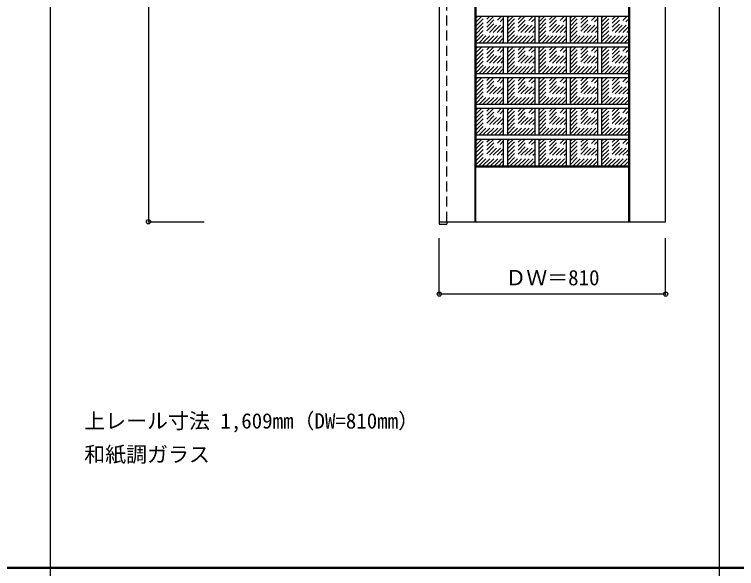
# Model space of a CAD drawing. Units: millimetres, scale not verified. Extents: x -6000 to 5700, y -4307 to 4175.
# Drawn here: x -3046 to -461, y 186 to 2169 of the extents above; entities that cross this region are included whole.
import ezdxf
from ezdxf.enums import TextEntityAlignment as Align

# ---------------------------------------------------------------- set-up
doc = ezdxf.new("R2010")
doc.units = ezdxf.units.MM
doc.header["$LTSCALE"] = 30
doc.header["$PDMODE"] = 32
doc.header["$PDSIZE"] = 15
doc.linetypes.add('DASHED1', pattern=[1.8, 1.2, -0.6])
for name, color, linetype in [('0-2_扉', 3, 'Continuous'), ('0-3_仕上げ', 3, 'Continuous'), ('0-4_枠', 3, 'Continuous'), ('0-A_文字', 7, 'Continuous'), ('0-B_寸法', 4, 'Continuous'), ('0-C_ハッチ', 4, 'DASHED1'), ('F-1_枠', 6, 'Continuous')]:
    doc.layers.add(name, color=color, linetype=linetype)
doc.styles.add('ＭＳ ゴシック', font='')
doc.styles.get('ＭＳ ゴシック').set_extended_font_data('MS Gothic')

msp = doc.modelspace()

# ---------------------------------------------------------------- linework, layer by layer
at = {"layer": '0-2_扉'}
msp.add_line((-1525, 3410), (-1525, 1427), dxfattribs=at)
msp.add_lwpolyline([(-1525, 1427), (-715, 1427), (-715, 3410)], dxfattribs=at)
at = {"layer": '0-3_仕上げ', "color": 7}
for p, q in [((-1397, 1427), (-1397, 3410)), ((-843, 1427), (-843, 3410)), ((-1395.5, 1624.5), (-1393, 1627)), ((-1395.5, 1427), (-1395.5, 1624.5)), ((-1394, 1623), (-1395.5, 1624.5)), ((-1394, 1427), (-1394, 1623)), ((-1394, 1623), (-846, 1623)), ((-847, 1627), (-844.5, 1624.5)), ((-846, 1623), (-844.5, 1624.5)), ((-846, 1427), (-846, 1623)), ((-844.5, 1427), (-844.5, 1624.5))]:
    msp.add_line(p, q, dxfattribs=at)
at = {"layer": '0-3_仕上げ'}
for p, q in [((-1393, 1627), (-1393, 3260)), ((-847, 1627), (-847, 3260)), ((-847, 2161.33), (-1393, 2161.33)), ((-1295.8, 2161.33), (-1295.8, 2066.47)), ((-1280.8, 2161.33), (-1280.8, 2066.47)), ((-1183.6, 2161.33), (-1183.6, 2066.47)), ((-1168.6, 2161.33), (-1168.6, 2066.47)), ((-1071.4, 2161.33), (-1071.4, 2066.47)), ((-1056.4, 2161.33), (-1056.4, 2066.47)), ((-959.2, 2161.33), (-959.2, 2066.47)), ((-944.2, 2161.33), (-944.2, 2066.47)), ((-847, 2066.47), (-1393, 2066.47)), ((-847, 2051.47), (-1393, 2051.47)), ((-1295.8, 2051.47), (-1295.8, 1956.6)), ((-1280.8, 2051.47), (-1280.8, 1956.6)), ((-1183.6, 2051.47), (-1183.6, 1956.6)), ((-1168.6, 2051.47), (-1168.6, 1956.6)), ((-1071.4, 2051.47), (-1071.4, 1956.6)), ((-1056.4, 2051.47), (-1056.4, 1956.6)), ((-959.2, 2051.47), (-959.2, 1956.6)), ((-944.2, 2051.47), (-944.2, 1956.6)), ((-847, 1956.6), (-1393, 1956.6)), ((-847, 1941.6), (-1393, 1941.6)), ((-1295.8, 1941.6), (-1295.8, 1846.73)), ((-1280.8, 1941.6), (-1280.8, 1846.73)), ((-1183.6, 1941.6), (-1183.6, 1846.73)), ((-1168.6, 1941.6), (-1168.6, 1846.73)), ((-1071.4, 1941.6), (-1071.4, 1846.73)), ((-1056.4, 1941.6), (-1056.4, 1846.73)), ((-959.2, 1941.6), (-959.2, 1846.73)), ((-944.2, 1941.6), (-944.2, 1846.73)), ((-847, 1846.73), (-1393, 1846.73)), ((-847, 1831.73), (-1393, 1831.73)), ((-1295.8, 1831.73), (-1295.8, 1736.87)), ((-1280.8, 1831.73), (-1280.8, 1736.87)), ((-1183.6, 1831.73), (-1183.6, 1736.87)), ((-1168.6, 1831.73), (-1168.6, 1736.87)), ((-1071.4, 1831.73), (-1071.4, 1736.87)), ((-1056.4, 1831.73), (-1056.4, 1736.87)), ((-959.2, 1831.73), (-959.2, 1736.87)), ((-944.2, 1831.73), (-944.2, 1736.87)), ((-847, 1736.87), (-1393, 1736.87)), ((-847, 1721.87), (-1393, 1721.87)), ((-1295.8, 1721.87), (-1295.8, 1627)), ((-1280.8, 1721.87), (-1280.8, 1627)), ((-1183.6, 1721.87), (-1183.6, 1627)), ((-1168.6, 1721.87), (-1168.6, 1627)), ((-1071.4, 1721.87), (-1071.4, 1627)), ((-1056.4, 1721.87), (-1056.4, 1627)), ((-959.2, 1721.87), (-959.2, 1627)), ((-944.2, 1721.87), (-944.2, 1627)), ((-1393, 1627), (-847, 1627))]:
    msp.add_line(p, q, dxfattribs=at)
at = {"layer": '0-4_枠'}
for p, q in [((-1526, 3415), (-1526, 1418)), ((-1498, 1427), (-1498, 1418)), ((-1526, 1418), (-1498, 1418))]:
    msp.add_line(p, q, dxfattribs=at)
at = {"layer": '0-4_枠', "color": 4, "linetype": 'DASHED1'}
msp.add_line((-1498, 1427), (-1498, 3410), dxfattribs=at)
at = {"layer": '0-B_寸法'}
for p, q in [((-2566, 3410), (-2566, 1427)), ((-2566, 1427), (-2366, 1427)), ((-1525, 1168), (-1525, 1368)), ((-715, 1168), (-715, 1368)), ((-715, 1168), (-1525, 1168))]:
    msp.add_line(p, q, dxfattribs=at)
at = {"layer": '0-B_寸法', "color": 7}
for p in [(-2566, 1427), (-1525, 1168), (-715, 1168)]:
    msp.add_point(p, dxfattribs=at)
at = {"layer": '0-C_ハッチ'}
for p, q in [((-1393, 2071.52), (-1303.19, 2161.33)), ((-1393, 2085.66), (-1317.33, 2161.33)), ((-1393, 2099.81), (-1331.47, 2161.33)), ((-1393, 2113.95), (-1345.61, 2161.33)), ((-1393, 2128.09), (-1359.76, 2161.33)), ((-1393, 2142.23), (-1373.9, 2161.33)), ((-1393, 2156.37), (-1388.04, 2161.33)), ((-1383.91, 2066.47), (-1295.8, 2154.58)), ((-1280.8, 2070.58), (-1190.05, 2161.33)), ((-1280.8, 2084.73), (-1204.19, 2161.33)), ((-1280.8, 2098.87), (-1218.33, 2161.33)), ((-1280.8, 2113.01), (-1232.48, 2161.33)), ((-1280.8, 2127.15), (-1246.62, 2161.33)), ((-1280.8, 2141.29), (-1260.76, 2161.33)), ((-1280.8, 2155.44), (-1274.9, 2161.33)), ((-1270.77, 2066.47), (-1183.6, 2153.64)), ((-1168.6, 2070.58), (-1077.85, 2161.33)), ((-1168.6, 2084.73), (-1091.99, 2161.33)), ((-1168.6, 2098.87), (-1106.13, 2161.33)), ((-1168.6, 2113.01), (-1120.28, 2161.33)), ((-1168.6, 2127.15), (-1134.42, 2161.33)), ((-1168.6, 2141.29), (-1148.56, 2161.33)), ((-1168.6, 2155.44), (-1162.7, 2161.33)), ((-1158.57, 2066.47), (-1071.4, 2153.64)), ((-1056.4, 2070.58), (-965.65, 2161.33)), ((-1056.4, 2084.73), (-979.79, 2161.33)), ((-1056.4, 2098.87), (-993.93, 2161.33)), ((-1056.4, 2113.01), (-1008.08, 2161.33)), ((-1056.4, 2127.15), (-1022.22, 2161.33)), ((-1056.4, 2141.29), (-1036.36, 2161.33)), ((-1056.4, 2155.44), (-1050.5, 2161.33)), ((-1046.37, 2066.47), (-959.2, 2153.64)), ((-944.2, 2070.58), (-853.45, 2161.33)), ((-944.2, 2084.73), (-867.59, 2161.33)), ((-944.2, 2098.87), (-881.73, 2161.33)), ((-944.2, 2113.01), (-895.88, 2161.33)), ((-944.2, 2127.15), (-910.02, 2161.33)), ((-944.2, 2141.29), (-924.16, 2161.33)), ((-944.2, 2155.44), (-938.3, 2161.33)), ((-934.17, 2066.47), (-847, 2153.64)), ((-1369.77, 2066.47), (-1295.8, 2140.44)), ((-1355.63, 2066.47), (-1295.8, 2126.29)), ((-1256.63, 2066.47), (-1183.6, 2139.5)), ((-1242.49, 2066.47), (-1183.6, 2125.36)), ((-1144.43, 2066.47), (-1071.4, 2139.5)), ((-1130.29, 2066.47), (-1071.4, 2125.36)), ((-1032.23, 2066.47), (-959.2, 2139.5)), ((-1018.09, 2066.47), (-959.2, 2125.36)), ((-920.03, 2066.47), (-847, 2139.5)), ((-905.89, 2066.47), (-847, 2125.36)), ((-1341.49, 2066.47), (-1295.8, 2112.15)), ((-1327.34, 2066.47), (-1295.8, 2098.01)), ((-1228.35, 2066.47), (-1183.6, 2111.22)), ((-1214.21, 2066.47), (-1183.6, 2097.07)), ((-1116.15, 2066.47), (-1071.4, 2111.22)), ((-1102.01, 2066.47), (-1071.4, 2097.07)), ((-1003.95, 2066.47), (-959.2, 2111.22)), ((-989.81, 2066.47), (-959.2, 2097.07)), ((-891.75, 2066.47), (-847, 2111.22)), ((-877.61, 2066.47), (-847, 2097.07)), ((-1313.2, 2066.47), (-1295.8, 2083.87)), ((-1299.06, 2066.47), (-1295.8, 2069.73)), ((-1200.06, 2066.47), (-1183.6, 2082.93)), ((-1185.92, 2066.47), (-1183.6, 2068.79)), ((-1087.86, 2066.47), (-1071.4, 2082.93)), ((-1073.72, 2066.47), (-1071.4, 2068.79)), ((-975.66, 2066.47), (-959.2, 2082.93)), ((-961.52, 2066.47), (-959.2, 2068.79)), ((-863.46, 2066.47), (-847, 2082.93)), ((-849.32, 2066.47), (-847, 2068.79)), ((-1393, 1961.65), (-1303.19, 2051.47)), ((-1393, 1975.8), (-1317.33, 2051.47)), ((-1393, 1989.94), (-1331.47, 2051.47)), ((-1393, 2004.08), (-1345.61, 2051.47)), ((-1393, 2018.22), (-1359.76, 2051.47)), ((-1393, 2032.36), (-1373.9, 2051.47)), ((-1393, 2046.51), (-1388.04, 2051.47)), ((-1383.91, 1956.6), (-1295.8, 2044.71)), ((-1280.8, 1960.72), (-1190.05, 2051.47)), ((-1280.8, 1974.86), (-1204.19, 2051.47)), ((-1280.8, 1989), (-1218.33, 2051.47)), ((-1280.8, 2003.14), (-1232.48, 2051.47)), ((-1280.8, 2017.29), (-1246.62, 2051.47)), ((-1280.8, 2031.43), (-1260.76, 2051.47)), ((-1280.8, 2045.57), (-1274.9, 2051.47)), ((-1270.77, 1956.6), (-1183.6, 2043.77)), ((-1168.6, 1960.72), (-1077.85, 2051.47)), ((-1168.6, 1974.86), (-1091.99, 2051.47)), ((-1168.6, 1989), (-1106.13, 2051.47)), ((-1168.6, 2003.14), (-1120.28, 2051.47)), ((-1168.6, 2017.29), (-1134.42, 2051.47)), ((-1168.6, 2031.43), (-1148.56, 2051.47)), ((-1168.6, 2045.57), (-1162.7, 2051.47)), ((-1158.57, 1956.6), (-1071.4, 2043.77)), ((-1056.4, 1960.72), (-965.65, 2051.47)), ((-1056.4, 1974.86), (-979.79, 2051.47)), ((-1056.4, 1989), (-993.93, 2051.47)), ((-1056.4, 2003.14), (-1008.08, 2051.47)), ((-1056.4, 2017.29), (-1022.22, 2051.47)), ((-1056.4, 2031.43), (-1036.36, 2051.47)), ((-1056.4, 2045.57), (-1050.5, 2051.47)), ((-1046.37, 1956.6), (-959.2, 2043.77)), ((-944.2, 1960.72), (-853.45, 2051.47)), ((-944.2, 1974.86), (-867.59, 2051.47)), ((-944.2, 1989), (-881.73, 2051.47)), ((-944.2, 2003.14), (-895.88, 2051.47)), ((-944.2, 2017.29), (-910.02, 2051.47)), ((-944.2, 2031.43), (-924.16, 2051.47)), ((-944.2, 2045.57), (-938.3, 2051.47)), ((-934.17, 1956.6), (-847, 2043.77)), ((-1369.77, 1956.6), (-1295.8, 2030.57)), ((-1355.63, 1956.6), (-1295.8, 2016.43)), ((-1256.63, 1956.6), (-1183.6, 2029.63)), ((-1144.43, 1956.6), (-1071.4, 2029.63)), ((-1032.23, 1956.6), (-959.2, 2029.63)), ((-920.03, 1956.6), (-847, 2029.63)), ((-1341.49, 1956.6), (-1295.8, 2002.29)), ((-1242.49, 1956.6), (-1183.6, 2015.49)), ((-1228.35, 1956.6), (-1183.6, 2001.35)), ((-1130.29, 1956.6), (-1071.4, 2015.49)), ((-1116.15, 1956.6), (-1071.4, 2001.35)), ((-1018.09, 1956.6), (-959.2, 2015.49)), ((-1003.95, 1956.6), (-959.2, 2001.35)), ((-905.89, 1956.6), (-847, 2015.49)), ((-891.75, 1956.6), (-847, 2001.35)), ((-1327.34, 1956.6), (-1295.8, 1988.14)), ((-1313.2, 1956.6), (-1295.8, 1974)), ((-1214.21, 1956.6), (-1183.6, 1987.21)), ((-1200.06, 1956.6), (-1183.6, 1973.06)), ((-1102.01, 1956.6), (-1071.4, 1987.21)), ((-1087.86, 1956.6), (-1071.4, 1973.06)), ((-989.81, 1956.6), (-959.2, 1987.21)), ((-975.66, 1956.6), (-959.2, 1973.06)), ((-877.61, 1956.6), (-847, 1987.21)), ((-863.46, 1956.6), (-847, 1973.06)), ((-1393, 1851.79), (-1303.19, 1941.6)), ((-1393, 1865.93), (-1317.33, 1941.6)), ((-1393, 1880.07), (-1331.47, 1941.6)), ((-1393, 1894.21), (-1345.61, 1941.6)), ((-1393, 1908.36), (-1359.76, 1941.6)), ((-1393, 1922.5), (-1373.9, 1941.6)), ((-1393, 1936.64), (-1388.04, 1941.6)), ((-1299.06, 1956.6), (-1295.8, 1959.86)), ((-1280.8, 1850.85), (-1190.05, 1941.6)), ((-1280.8, 1864.99), (-1204.19, 1941.6)), ((-1280.8, 1879.13), (-1218.33, 1941.6)), ((-1280.8, 1893.28), (-1232.48, 1941.6)), ((-1280.8, 1907.42), (-1246.62, 1941.6)), ((-1280.8, 1921.56), (-1260.76, 1941.6)), ((-1280.8, 1935.7), (-1274.9, 1941.6)), ((-1185.92, 1956.6), (-1183.6, 1958.92)), ((-1168.6, 1850.85), (-1077.85, 1941.6)), ((-1168.6, 1864.99), (-1091.99, 1941.6)), ((-1168.6, 1879.13), (-1106.13, 1941.6)), ((-1168.6, 1893.28), (-1120.28, 1941.6)), ((-1168.6, 1907.42), (-1134.42, 1941.6)), ((-1168.6, 1921.56), (-1148.56, 1941.6)), ((-1168.6, 1935.7), (-1162.7, 1941.6)), ((-1073.72, 1956.6), (-1071.4, 1958.92)), ((-1056.4, 1850.85), (-965.65, 1941.6)), ((-1056.4, 1864.99), (-979.79, 1941.6)), ((-1056.4, 1879.13), (-993.93, 1941.6)), ((-1056.4, 1893.28), (-1008.08, 1941.6)), ((-1056.4, 1907.42), (-1022.22, 1941.6)), ((-1056.4, 1921.56), (-1036.36, 1941.6)), ((-1056.4, 1935.7), (-1050.5, 1941.6)), ((-961.52, 1956.6), (-959.2, 1958.92)), ((-944.2, 1850.85), (-853.45, 1941.6)), ((-944.2, 1864.99), (-867.59, 1941.6)), ((-944.2, 1879.13), (-881.73, 1941.6)), ((-944.2, 1893.28), (-895.88, 1941.6)), ((-944.2, 1907.42), (-910.02, 1941.6)), ((-944.2, 1921.56), (-924.16, 1941.6)), ((-944.2, 1935.7), (-938.3, 1941.6)), ((-849.32, 1956.6), (-847, 1958.92)), ((-1383.91, 1846.73), (-1295.8, 1934.85)), ((-1369.77, 1846.73), (-1295.8, 1920.7)), ((-1270.77, 1846.73), (-1183.6, 1933.91)), ((-1256.63, 1846.73), (-1183.6, 1919.77)), ((-1158.57, 1846.73), (-1071.4, 1933.91)), ((-1144.43, 1846.73), (-1071.4, 1919.77)), ((-1046.37, 1846.73), (-959.2, 1933.91)), ((-1032.23, 1846.73), (-959.2, 1919.77)), ((-934.17, 1846.73), (-847, 1933.91)), ((-920.03, 1846.73), (-847, 1919.77)), ((-1355.63, 1846.73), (-1295.8, 1906.56)), ((-1341.49, 1846.73), (-1295.8, 1892.42)), ((-1242.49, 1846.73), (-1183.6, 1905.62)), ((-1228.35, 1846.73), (-1183.6, 1891.48)), ((-1130.29, 1846.73), (-1071.4, 1905.62)), ((-1116.15, 1846.73), (-1071.4, 1891.48)), ((-1018.09, 1846.73), (-959.2, 1905.62)), ((-1003.95, 1846.73), (-959.2, 1891.48)), ((-905.89, 1846.73), (-847, 1905.62)), ((-891.75, 1846.73), (-847, 1891.48)), ((-1327.34, 1846.73), (-1295.8, 1878.28)), ((-1313.2, 1846.73), (-1295.8, 1864.13)), ((-1214.21, 1846.73), (-1183.6, 1877.34)), ((-1200.06, 1846.73), (-1183.6, 1863.2)), ((-1102.01, 1846.73), (-1071.4, 1877.34)), ((-1087.86, 1846.73), (-1071.4, 1863.2)), ((-989.81, 1846.73), (-959.2, 1877.34)), ((-975.66, 1846.73), (-959.2, 1863.2)), ((-877.61, 1846.73), (-847, 1877.34)), ((-863.46, 1846.73), (-847, 1863.2)), ((-1299.06, 1846.73), (-1295.8, 1849.99)), ((-1185.92, 1846.73), (-1183.6, 1849.06)), ((-1073.72, 1846.73), (-1071.4, 1849.06)), ((-961.52, 1846.73), (-959.2, 1849.06)), ((-849.32, 1846.73), (-847, 1849.06)), ((-1393, 1741.92), (-1303.19, 1831.73)), ((-1393, 1756.06), (-1317.33, 1831.73)), ((-1393, 1770.21), (-1331.47, 1831.73)), ((-1393, 1784.35), (-1345.61, 1831.73)), ((-1393, 1798.49), (-1359.76, 1831.73)), ((-1393, 1812.63), (-1373.9, 1831.73)), ((-1393, 1826.77), (-1388.04, 1831.73)), ((-1383.91, 1736.87), (-1295.8, 1824.98)), ((-1369.77, 1736.87), (-1295.8, 1810.84)), ((-1280.8, 1740.98), (-1190.05, 1831.73)), ((-1280.8, 1755.13), (-1204.19, 1831.73)), ((-1280.8, 1769.27), (-1218.33, 1831.73)), ((-1280.8, 1783.41), (-1232.48, 1831.73)), ((-1280.8, 1797.55), (-1246.62, 1831.73)), ((-1280.8, 1811.69), (-1260.76, 1831.73)), ((-1280.8, 1825.84), (-1274.9, 1831.73)), ((-1270.77, 1736.87), (-1183.6, 1824.04)), ((-1256.63, 1736.87), (-1183.6, 1809.9)), ((-1168.6, 1740.98), (-1077.85, 1831.73)), ((-1168.6, 1755.13), (-1091.99, 1831.73)), ((-1168.6, 1769.27), (-1106.13, 1831.73)), ((-1168.6, 1783.41), (-1120.28, 1831.73)), ((-1168.6, 1797.55), (-1134.42, 1831.73)), ((-1168.6, 1811.69), (-1148.56, 1831.73)), ((-1168.6, 1825.84), (-1162.7, 1831.73)), ((-1158.57, 1736.87), (-1071.4, 1824.04)), ((-1144.43, 1736.87), (-1071.4, 1809.9)), ((-1056.4, 1740.98), (-965.65, 1831.73)), ((-1056.4, 1755.13), (-979.79, 1831.73)), ((-1056.4, 1769.27), (-993.93, 1831.73)), ((-1056.4, 1783.41), (-1008.08, 1831.73)), ((-1056.4, 1797.55), (-1022.22, 1831.73)), ((-1056.4, 1811.69), (-1036.36, 1831.73)), ((-1056.4, 1825.84), (-1050.5, 1831.73)), ((-1046.37, 1736.87), (-959.2, 1824.04)), ((-1032.23, 1736.87), (-959.2, 1809.9)), ((-944.2, 1740.98), (-853.45, 1831.73)), ((-944.2, 1755.13), (-867.59, 1831.73)), ((-944.2, 1769.27), (-881.73, 1831.73)), ((-944.2, 1783.41), (-895.88, 1831.73)), ((-944.2, 1797.55), (-910.02, 1831.73)), ((-944.2, 1811.69), (-924.16, 1831.73)), ((-944.2, 1825.84), (-938.3, 1831.73)), ((-934.17, 1736.87), (-847, 1824.04)), ((-920.03, 1736.87), (-847, 1809.9)), ((-1355.63, 1736.87), (-1295.8, 1796.69)), ((-1242.49, 1736.87), (-1183.6, 1795.76)), ((-1130.29, 1736.87), (-1071.4, 1795.76)), ((-1018.09, 1736.87), (-959.2, 1795.76)), ((-905.89, 1736.87), (-847, 1795.76)), ((-1341.49, 1736.87), (-1295.8, 1782.55)), ((-1327.34, 1736.87), (-1295.8, 1768.41)), ((-1228.35, 1736.87), (-1183.6, 1781.62)), ((-1214.21, 1736.87), (-1183.6, 1767.47)), ((-1116.15, 1736.87), (-1071.4, 1781.62)), ((-1102.01, 1736.87), (-1071.4, 1767.47)), ((-1003.95, 1736.87), (-959.2, 1781.62)), ((-989.81, 1736.87), (-959.2, 1767.47)), ((-891.75, 1736.87), (-847, 1781.62)), ((-877.61, 1736.87), (-847, 1767.47)), ((-1313.2, 1736.87), (-1295.8, 1754.27)), ((-1299.06, 1736.87), (-1295.8, 1740.13)), ((-1200.06, 1736.87), (-1183.6, 1753.33)), ((-1185.92, 1736.87), (-1183.6, 1739.19)), ((-1087.86, 1736.87), (-1071.4, 1753.33)), ((-1073.72, 1736.87), (-1071.4, 1739.19)), ((-975.66, 1736.87), (-959.2, 1753.33)), ((-961.52, 1736.87), (-959.2, 1739.19)), ((-863.46, 1736.87), (-847, 1753.33)), ((-849.32, 1736.87), (-847, 1739.19)), ((-1393, 1632.05), (-1303.19, 1721.87)), ((-1393, 1646.2), (-1317.33, 1721.87)), ((-1393, 1660.34), (-1331.47, 1721.87)), ((-1393, 1674.48), (-1345.61, 1721.87)), ((-1393, 1688.62), (-1359.76, 1721.87)), ((-1393, 1702.76), (-1373.9, 1721.87)), ((-1393, 1716.91), (-1388.04, 1721.87)), ((-1383.91, 1627), (-1295.8, 1715.11)), ((-1280.8, 1631.12), (-1190.05, 1721.87)), ((-1280.8, 1645.26), (-1204.19, 1721.87)), ((-1280.8, 1659.4), (-1218.33, 1721.87)), ((-1280.8, 1673.54), (-1232.48, 1721.87)), ((-1280.8, 1687.69), (-1246.62, 1721.87)), ((-1280.8, 1701.83), (-1260.76, 1721.87)), ((-1280.8, 1715.97), (-1274.9, 1721.87)), ((-1270.77, 1627), (-1183.6, 1714.17)), ((-1168.6, 1631.12), (-1077.85, 1721.87)), ((-1168.6, 1645.26), (-1091.99, 1721.87)), ((-1168.6, 1659.4), (-1106.13, 1721.87)), ((-1168.6, 1673.54), (-1120.28, 1721.87)), ((-1168.6, 1687.69), (-1134.42, 1721.87)), ((-1168.6, 1701.83), (-1148.56, 1721.87)), ((-1168.6, 1715.97), (-1162.7, 1721.87)), ((-1158.57, 1627), (-1071.4, 1714.17)), ((-1056.4, 1631.12), (-965.65, 1721.87)), ((-1056.4, 1645.26), (-979.79, 1721.87)), ((-1056.4, 1659.4), (-993.93, 1721.87)), ((-1056.4, 1673.54), (-1008.08, 1721.87)), ((-1056.4, 1687.69), (-1022.22, 1721.87)), ((-1056.4, 1701.83), (-1036.36, 1721.87)), ((-1056.4, 1715.97), (-1050.5, 1721.87)), ((-1046.37, 1627), (-959.2, 1714.17)), ((-944.2, 1631.12), (-853.45, 1721.87)), ((-944.2, 1645.26), (-867.59, 1721.87)), ((-944.2, 1659.4), (-881.73, 1721.87)), ((-944.2, 1673.54), (-895.88, 1721.87)), ((-944.2, 1687.69), (-910.02, 1721.87)), ((-944.2, 1701.83), (-924.16, 1721.87)), ((-944.2, 1715.97), (-938.3, 1721.87)), ((-934.17, 1627), (-847, 1714.17)), ((-1369.77, 1627), (-1295.8, 1700.97)), ((-1355.63, 1627), (-1295.8, 1686.83)), ((-1256.63, 1627), (-1183.6, 1700.03)), ((-1242.49, 1627), (-1183.6, 1685.89)), ((-1144.43, 1627), (-1071.4, 1700.03)), ((-1130.29, 1627), (-1071.4, 1685.89)), ((-1032.23, 1627), (-959.2, 1700.03)), ((-1018.09, 1627), (-959.2, 1685.89)), ((-920.03, 1627), (-847, 1700.03)), ((-905.89, 1627), (-847, 1685.89)), ((-1341.49, 1627), (-1295.8, 1672.69)), ((-1327.34, 1627), (-1295.8, 1658.54)), ((-1228.35, 1627), (-1183.6, 1671.75)), ((-1214.21, 1627), (-1183.6, 1657.61)), ((-1116.15, 1627), (-1071.4, 1671.75)), ((-1102.01, 1627), (-1071.4, 1657.61)), ((-1003.95, 1627), (-959.2, 1671.75)), ((-989.81, 1627), (-959.2, 1657.61)), ((-891.75, 1627), (-847, 1671.75)), ((-877.61, 1627), (-847, 1657.61)), ((-1313.2, 1627), (-1295.8, 1644.4)), ((-1299.06, 1627), (-1295.8, 1630.26)), ((-1200.06, 1627), (-1183.6, 1643.46)), ((-1185.92, 1627), (-1183.6, 1629.32)), ((-1087.86, 1627), (-1071.4, 1643.46)), ((-1073.72, 1627), (-1071.4, 1629.32)), ((-975.66, 1627), (-959.2, 1643.46)), ((-961.52, 1627), (-959.2, 1629.32)), ((-863.46, 1627), (-847, 1643.46)), ((-849.32, 1627), (-847, 1629.32))]:
    msp.add_line(p, q, dxfattribs=at)
at = {"layer": 'F-1_枠'}
for p, q in [((-2916, -3790), (-2916, 4175)), ((-522, -3790), (-522, 4175)), ((-6000, 190.5), (5700, 190.5)), ((-6000, 187.5), (5700, 187.5))]:
    msp.add_line(p, q, dxfattribs=at)

# ---------------------------------------------------------------- texts
at = {"layer": '0-A_文字', "style": 'ＭＳ ゴシック'}
for s, p in [('上レール寸法 1,609mm（DW=810mm）', (-2796, 670.5)), ('和紙調ガラス', (-2796, 550.5))]:
    msp.add_text(s, height=54.99, dxfattribs=at).set_placement(p, align=Align.BOTTOM_LEFT)
at = {"layer": '0-B_寸法', "color": 7, "style": 'ＭＳ ゴシック'}
msp.add_text('ＤＷ＝810', height=54.99, dxfattribs=at).set_placement((-1288.75, 1183), align=Align.BOTTOM_LEFT)

doc.saveas('drawing.dxf')
